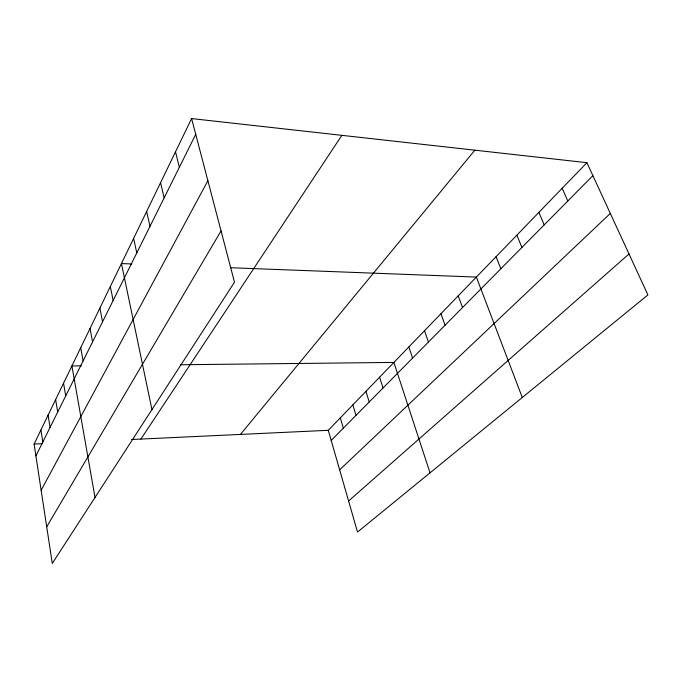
<?xml version="1.0" encoding="UTF-8"?>
<svg xmlns="http://www.w3.org/2000/svg" width="682" height="682" viewBox="0 0 682 682"><rect width="100%" height="100%" fill="white"/><g stroke="black" fill="none" stroke-linecap="round" stroke-linejoin="round"><path stroke-width="1.02" d="M191.591 118.574L234.497 282.195L52.284 563.426L34.1 444.076L191.591 118.574L586.912 162.683L647.9 294.922L357.513 532.062L328.289 430.308L586.912 162.683M35.899 455.9L195.725 134.337M41.142 490.264L207.882 180.713M46.708 526.811L221.053 230.925M140.901 439.08L341.861 135.343M240.448 434.425L474.851 150.185M331.196 440.453L592.88 175.624M339.645 469.864L610.313 213.432M348.596 501.006L629.009 253.96M34.1 444.076L42.514 443.684M131.515 439.515L328.289 430.308M81.354 365.833L71.908 365.936L95.02 497.476M180.662 364.751L393.889 362.423L430.027 472.848M131.899 263.96L121.439 263.567L151.95 409.601M230.499 267.719L476.368 277.08L522.284 397.504M562.181 188.275L567.808 200.994M538.874 212.392L544.193 224.89M516.871 235.162L521.901 247.447M496.07 256.688L500.835 268.768M458.219 295.86L462.524 307.539M440.956 313.72L445.065 325.212M424.519 330.727L428.441 342.04M408.85 346.95L412.593 358.076M379.601 377.214L383.037 387.998M365.936 391.357L369.226 401.971M352.85 404.895L356.004 415.347M340.309 417.87L343.344 428.168M175.504 151.822L179.357 167.269M160.551 182.716L164.149 197.857M146.63 211.505L149.997 226.339M133.612 238.393L136.784 252.928M110.339 286.5L113.152 300.472M99.887 308.102L102.547 321.802M90.033 328.477L92.556 341.912M80.723 347.718L83.11 360.906M63.554 383.199L65.719 395.901M55.626 399.584L57.689 412.056M48.098 415.15L50.067 427.401M40.929 429.967L42.813 441.996"/></g></svg>
